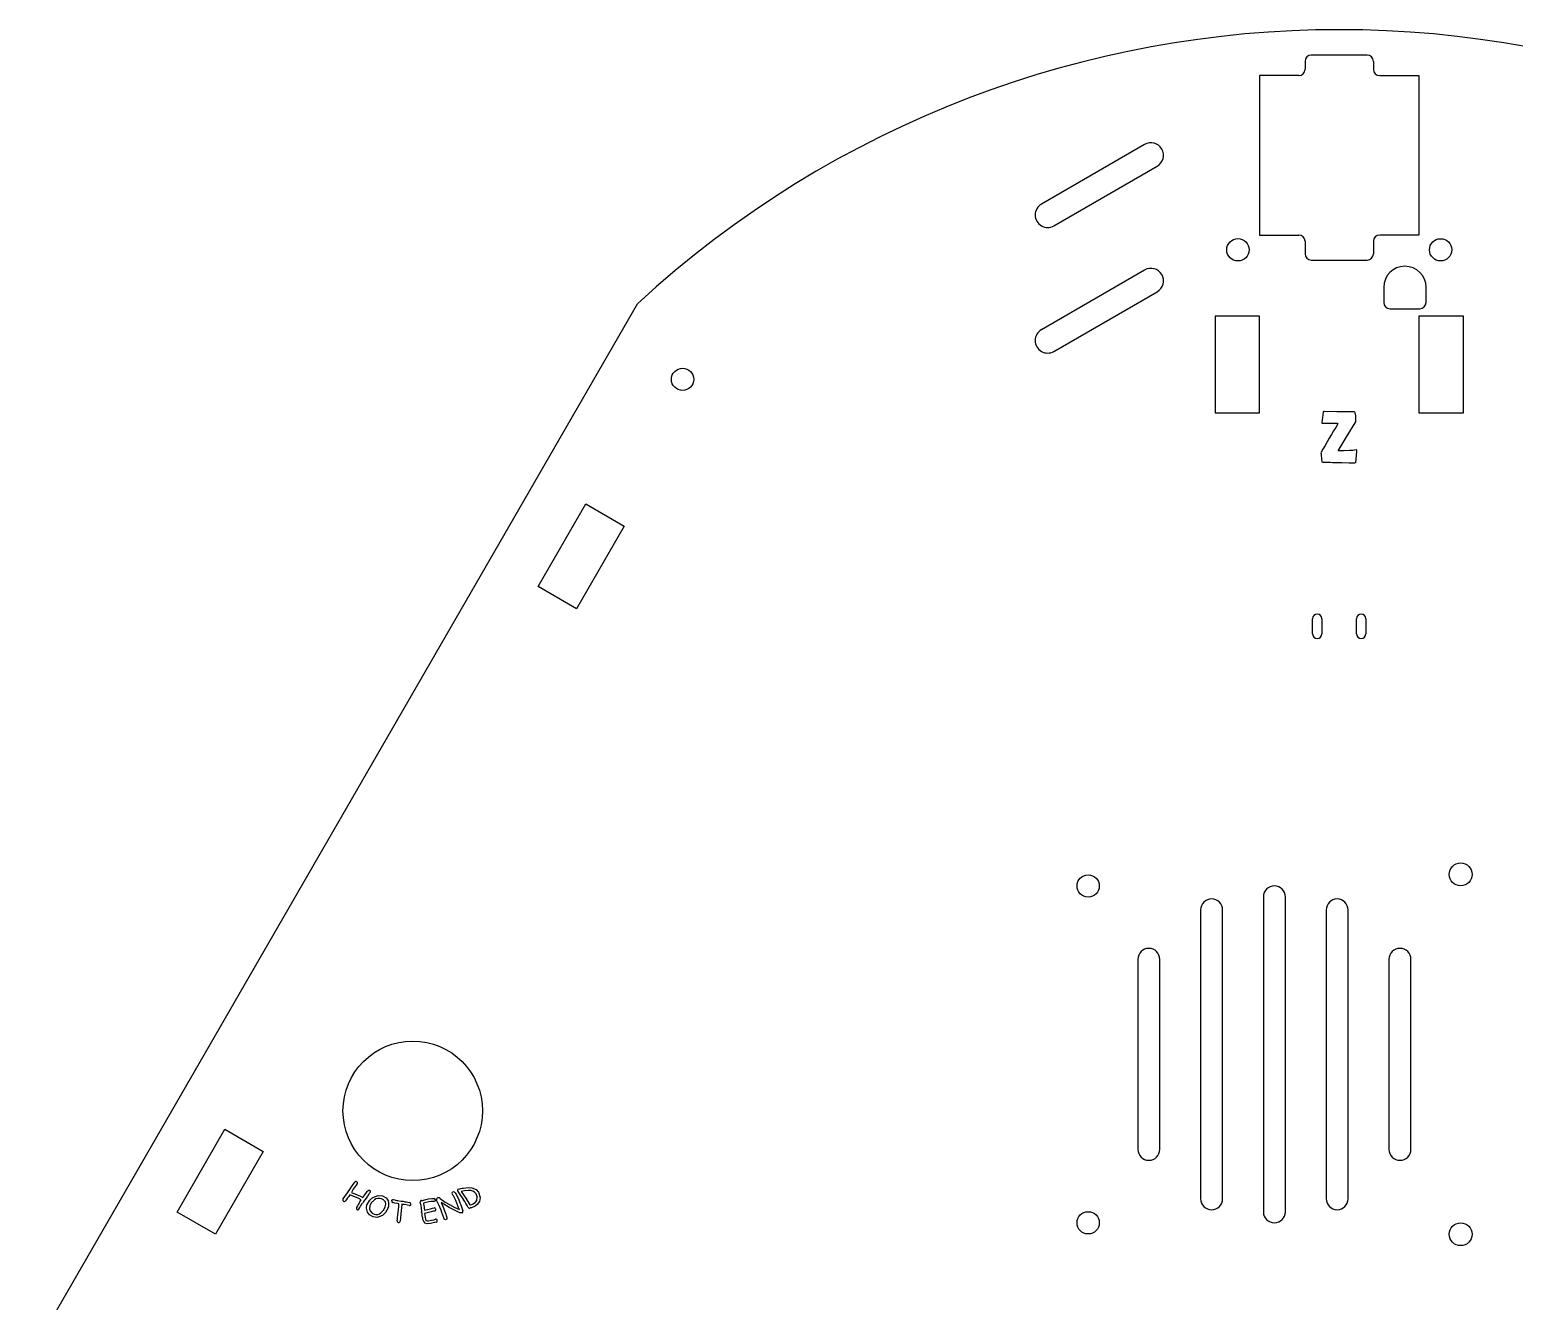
# Model space of a CAD drawing. Extents: x -213 to 213, y -185 to 220.
# Drawn here: x -208.6 to 27.9, y 17.5 to 220 of the extents above; entities that cross this region are included whole.
import ezdxf

# ---------------------------------------------------------------- set-up
doc = ezdxf.new("R2010")
doc.units = 0
doc.layers.get('0').update_dxf_attribs({"linetype": 'CONTINUOUS'})

msp = doc.modelspace()

# ---------------------------------------------------------------- linework, layer by layer
at = {"color": 7, "linetype": 'CONTINUOUS'}
for p, q in [((4.45, 215.95), (-4.45, 215.95)), ((-5.45, 214.95), (-5.45, 213.7)), ((5.45, 214.95), (5.45, 213.7)), ((-6.45, 212.7), (-12.7, 212.7)), ((-12.7, 212.7), (-12.7, 187.3)), ((6.45, 212.7), (12.7, 212.7)), ((12.7, 212.7), (12.7, 187.3)), ((-31, 201.73), (-47.45, 192.23)), ((-45.45, 188.77), (-29, 198.27)), ((-12.7, 187.3), (-6.45, 187.3)), ((12.7, 187.3), (6.45, 187.3)), ((-5.45, 186.3), (-5.45, 184.3)), ((5.45, 186.3), (5.45, 184.3)), ((-4.45, 183.3), (4.45, 183.3)), ((-31, 181.73), (-47.45, 172.23)), ((-45.45, 168.77), (-29, 178.27)), ((7.08, 178.95), (7.08, 176.57)), ((13.83, 176.57), (13.83, 178.95)), ((-208.62, 8.66), (-111.81, 176.34)), ((8.08, 175.57), (12.83, 175.57)), ((-12.7, 174.4), (-19.78, 174.4)), ((-19.78, 174.4), (-19.78, 159)), ((-12.7, 159), (-12.7, 174.4)), ((19.78, 174.4), (12.7, 174.4)), ((12.7, 174.4), (12.7, 159)), ((19.78, 159), (19.78, 174.4)), ((-19.78, 159), (-12.7, 159)), ((12.7, 159), (19.78, 159)), ((-2.67, 157.32), (-0.34, 157.32)), ((-127.64, 131.31), (-120.04, 144.48)), ((-120.04, 144.48), (-113.91, 140.94)), ((-113.91, 140.94), (-121.51, 127.77)), ((-121.51, 127.77), (-127.64, 131.31)), ((-4.25, 123.8), (-4.25, 126.2)), ((-2.75, 126.2), (-2.75, 123.8)), ((2.75, 123.8), (2.75, 126.2)), ((4.25, 126.2), (4.25, 123.8)), ((-12.08, 81.9), (-12.08, 31.75)), ((-8.58, 31.75), (-8.58, 81.9)), ((-22.08, 79.82), (-22.08, 33.83)), ((-18.58, 33.83), (-18.58, 79.82)), ((-2.08, 79.82), (-2.08, 33.83)), ((1.42, 33.83), (1.42, 79.82)), ((-32.08, 71.95), (-32.08, 41.7)), ((-28.58, 41.7), (-28.58, 71.95)), ((7.92, 71.95), (7.92, 41.7)), ((11.42, 41.7), (11.42, 71.95)), ((-185.14, 31.72), (-177.54, 44.89)), ((-177.54, 44.89), (-171.41, 41.35)), ((-171.41, 41.35), (-179.01, 28.18)), ((-156.71, 34.08), (-157.62, 34.45)), ((-157.09, 35.35), (-157.36, 34.85)), ((-157.36, 34.85), (-156.43, 34.47)), ((-143.05, 33.22), (-142.87, 32.73)), ((-139.88, 35), (-139.52, 34.45)), ((-139.52, 34.45), (-139.16, 33.91)), ((-139.16, 33.91), (-138.53, 32.84)), ((-179.01, 28.18), (-185.14, 31.72)), ((-149.8, 33.03), (-150.01, 33.05)), ((-149.16, 32.94), (-149.32, 32.96)), ((-144.66, 31.75), (-145.71, 31.49)), ((-145.7, 31.99), (-144.75, 32.23)), ((-144.11, 31.88), (-144.66, 31.75)), ((-142.87, 32.73), (-142.67, 32.24)), ((-140.29, 32.41), (-140.4, 32.69)), ((-138.43, 32.39), (-138.45, 32.38))]:
    msp.add_line(p, q, dxfattribs=at)
at = {"color": 7, "linetype": 'CONTINUOUS', "flags": 128}
for points in [[(-2.4, 159.18), (-2.45, 159.18), (-2.49, 159.17), (-2.52, 159.15), (-2.54, 159.12), (-2.55, 159.08)], [(2.37, 159.14), (1.24, 159.14), (-0.39, 159.16), (-2.4, 159.18)], [(2.66, 157.69), (2.63, 158.51), (2.55, 158.97)], [(-0.34, 157.32), (-0.28, 157.31), (-0.24, 157.3), (-0.22, 157.29), (-0.21, 157.27), (-0.21, 157.26), (-0.2, 157.24)], [(1.09, 155.05), (2.1, 156.68), (2.56, 157.39)], [(2.56, 157.39), (2.64, 157.58), (2.66, 157.69)], [(-0.18, 152.93), (0.28, 153.74), (1.09, 155.05)], [(-2.88, 152.3), (-2.83, 151.64), (-2.79, 151.26)], [(1.63, 152.97), (0.79, 152.96), (-0.1, 152.95)], [(2.19, 153.01), (1.8, 152.98), (1.63, 152.97)], [(2.69, 153.08), (2.44, 153.05), (2.19, 153.01)], [(2.66, 151.14), (2.76, 152.14), (2.79, 152.96)], [(2.79, 152.96), (2.78, 153), (2.77, 153.03), (2.76, 153.05), (2.73, 153.07), (2.69, 153.08)], [(-2.79, 151.26), (-2.78, 151.22), (-2.75, 151.19), (-2.7, 151.16), (-2.64, 151.14), (-2.55, 151.14)], [(0.4, 151.07), (1.6, 151.04), (2.48, 151.01)], [(-157.87, 34.93), (-157.63, 35.29), (-157.45, 35.57)], [(-157.45, 35.57), (-157.24, 35.88), (-157.11, 36.08), (-156.98, 36.28), (-156.85, 36.49)], [(-139.95, 35.46), (-139.7, 35.49), (-139.51, 35.52)], [(-139.51, 35.52), (-138.78, 35.62), (-138.2, 35.56)], [(-138.2, 35.56), (-137.52, 35.28), (-137.11, 34.87)], [(-155.83, 33.65), (-156.31, 33.91), (-156.71, 34.08)], [(-156.43, 34.47), (-155.91, 34.24), (-155.53, 34.02)], [(-156.02, 33.36), (-155.91, 33.52), (-155.83, 33.65)], [(-155.53, 34.02), (-155.23, 34.47), (-154.99, 34.83)], [(-154.99, 34.83), (-154.87, 34.98), (-154.75, 35.09)], [(-154.89, 32.86), (-154.45, 33.61), (-153.93, 34.05)], [(-154.6, 34.56), (-154.73, 34.37), (-154.83, 34.22)], [(-154.75, 35.09), (-154.58, 35.18), (-154.5, 35.19), (-154.43, 35.17)], [(-154.42, 34.78), (-154.53, 34.66), (-154.6, 34.56)], [(-153.7, 33.64), (-154.2, 33.17), (-154.45, 32.69)], [(-154.35, 34.85), (-154.39, 34.81), (-154.42, 34.78)], [(-153.93, 34.05), (-153.12, 34.36), (-152.44, 34.27)], [(-151.93, 33.35), (-152.26, 33.68), (-152.6, 33.83)], [(-152.44, 34.27), (-151.84, 33.95), (-151.5, 33.55)], [(-151.97, 32.53), (-151.86, 32.99), (-151.93, 33.35)], [(-150.94, 33.49), (-150.91, 33.59), (-150.86, 33.65)], [(-150.86, 33.65), (-150.76, 33.7), (-150.67, 33.7)], [(-150.01, 33.05), (-150.45, 33.14), (-150.79, 33.24)], [(-150.67, 33.7), (-150.47, 33.65), (-150.32, 33.61)], [(-150.32, 33.61), (-150.11, 33.56), (-149.95, 33.53)], [(-149.95, 33.53), (-149.49, 33.47), (-149.12, 33.42)], [(-146.27, 32.77), (-146.34, 33.05), (-146.4, 33.26)], [(-146.21, 33.57), (-146.11, 33.56), (-146.04, 33.53)], [(-146.04, 33.53), (-145.51, 33.73), (-145.09, 33.84)], [(-145.01, 33.36), (-145.5, 33.25), (-145.88, 33.13)], [(-145.88, 33.13), (-145.86, 32.99), (-145.84, 32.88)], [(-145.09, 33.84), (-144.58, 33.89), (-144.18, 33.85)], [(-144.25, 33.4), (-144.68, 33.39), (-145.01, 33.36)], [(-144.18, 33.4), (-144.22, 33.4), (-144.25, 33.4)], [(-144.03, 33.5), (-144.1, 33.43), (-144.18, 33.4)], [(-143.99, 33.67), (-144, 33.57), (-144.03, 33.5)], [(-143.43, 32.85), (-143.64, 33.29), (-143.8, 33.63)], [(-143.24, 33.87), (-142.42, 33.31), (-141.75, 32.91)], [(-140.12, 31.61), (-141.8, 32.45), (-143.05, 33.22)], [(-141.2, 34.39), (-141.28, 34.5), (-141.33, 34.6)], [(-141.06, 34.18), (-141.13, 34.3), (-141.2, 34.39)], [(-141.19, 34.94), (-141.09, 34.96), (-140.99, 34.92), (-140.84, 34.79), (-140.61, 34.44), (-140.27, 33.68)], [(-140.4, 32.69), (-140.75, 33.53), (-141.06, 34.18)], [(-140.34, 35.38), (-140.12, 35.43), (-139.95, 35.46)], [(-140.27, 33.68), (-140.08, 33.19), (-139.96, 32.88), (-139.83, 32.56), (-139.71, 32.25)], [(-138.69, 35.15), (-139.36, 35.08), (-139.88, 35)], [(-137.96, 33.01), (-137.61, 33.28), (-137.41, 33.56)], [(-136.96, 33.39), (-137.31, 32.92), (-137.68, 32.63)], [(-137.41, 33.56), (-137.33, 34.16), (-137.5, 34.61)], [(-137.11, 34.87), (-136.85, 34.05), (-136.96, 33.39)], [(-154.81, 31.69), (-154.98, 32.34), (-154.89, 32.86)], [(-153.91, 30.93), (-154.48, 31.27), (-154.81, 31.69)], [(-154.45, 32.69), (-154.51, 32.24), (-154.39, 31.89)], [(-154.39, 31.89), (-154.08, 31.54), (-153.75, 31.37)], [(-152.44, 31.17), (-153.24, 30.84), (-153.91, 30.93)], [(-152.67, 31.58), (-152.21, 32.06), (-151.97, 32.53)], [(-151.53, 32.37), (-151.95, 31.62), (-152.44, 31.17)], [(-150.04, 30.51), (-150.01, 30.89), (-149.98, 31.19)], [(-149.98, 31.19), (-149.92, 31.7), (-149.89, 32.11)], [(-149.89, 32.11), (-149.84, 32.62), (-149.8, 33.03)], [(-149.54, 30.92), (-149.57, 30.64), (-149.59, 30.43)], [(-149.43, 31.94), (-149.48, 31.37), (-149.54, 30.92)], [(-149.32, 32.96), (-149.38, 32.39), (-149.43, 31.94)], [(-148.66, 32.84), (-148.94, 32.9), (-149.16, 32.94)], [(-148.15, 32.74), (-148.44, 32.8), (-148.66, 32.84)], [(-146.16, 31.79), (-146.22, 32.34), (-146.27, 32.77)], [(-146.18, 31.65), (-146.18, 31.73), (-146.16, 31.79)], [(-146.12, 31.54), (-146.16, 31.59), (-146.18, 31.65)], [(-146.05, 30.84), (-146.1, 31.23), (-146.12, 31.54)], [(-145.84, 32.88), (-145.76, 32.38), (-145.7, 31.99)], [(-145.71, 31.49), (-145.66, 31.17), (-145.62, 30.92)], [(-145.62, 30.92), (-145.55, 30.59), (-145.45, 30.34)], [(-144.75, 32.23), (-144.45, 32.31), (-144.21, 32.36)], [(-143.09, 32), (-143.28, 32.47), (-143.43, 32.85)], [(-142.79, 31.19), (-142.96, 31.64), (-143.09, 32)], [(-142.61, 30.64), (-142.71, 30.95), (-142.79, 31.19)], [(-142.67, 32.24), (-142.53, 31.88), (-142.44, 31.64), (-142.35, 31.4), (-142.26, 31.17)], [(-142.26, 31.17), (-142.16, 30.82), (-142.16, 30.64), (-142.19, 30.56), (-142.27, 30.5)], [(-141.75, 32.91), (-140.88, 32.45), (-140.17, 32.14)], [(-140.17, 32.14), (-140.23, 32.29), (-140.29, 32.41)], [(-139.77, 31.57), (-139.97, 31.57), (-140.12, 31.61)], [(-139.71, 32.25), (-139.65, 32.04), (-139.61, 31.88)], [(-138.53, 32.84), (-138.49, 32.84), (-138.47, 32.84)], [(-138.47, 32.84), (-138.17, 32.9), (-137.96, 33.01)], [(-138.02, 32.47), (-138.25, 32.41), (-138.43, 32.39)], [(-137.68, 32.63), (-137.87, 32.53), (-138.02, 32.47)], [(-150.1, 30.31), (-150.07, 30.42), (-150.04, 30.51)], [(-149.59, 30.43), (-149.62, 30.28), (-149.68, 30.17)], [(-144.76, 29.9), (-145.28, 29.85), (-145.69, 29.94)], [(-145.08, 30.34), (-144.6, 30.41), (-144.23, 30.48)], [(-143.84, 30.09), (-144.35, 29.97), (-144.76, 29.9)], [(-144.23, 30.48), (-144.08, 30.52), (-143.97, 30.56)], [(-142.49, 30.5), (-142.57, 30.57), (-142.61, 30.64)], [(-142.27, 30.5), (-142.39, 30.48), (-142.49, 30.5)]]:
    msp.add_lwpolyline(points, dxfattribs=at)
at = {"color": 7, "linetype": 'CONTINUOUS'}
for centre, radius in [((-16.14, 184.95), 1.78), ((16.14, 184.95), 1.77), ((-104.61, 164.32), 1.78), ((-40, 83.65), 1.77), ((19.34, 85.48), 1.82), ((-147.6, 47.83), 11.11), ((-40, 30), 1.77), ((19.34, 28.18), 1.82)]:
    msp.add_circle(centre, radius, dxfattribs=at)
for centre, radius, start, end in [((0, 55), 165, 47.3414, 132.6586), ((-4.45, 214.95), 1, 90, 180), ((4.45, 214.95), 1, 360, 90), ((-6.45, 213.7), 1, 270, 360), ((6.45, 213.7), 1, 180, 270), ((-30, 200), 2, 300, 120), ((-46.45, 190.5), 2, 120, 300), ((-6.45, 186.3), 1, 0, 90), ((6.45, 186.3), 1, 90, 180), ((-4.45, 184.3), 1, 180, 270), ((4.45, 184.3), 1, 270, 360), ((10.46, 178.95), 3.38, 0, 180), ((-30, 180), 2, 300, 120), ((8.08, 176.57), 1, 180, 270), ((12.83, 176.57), 1, 270, 0), ((-46.45, 170.5), 2, 120, 300), ((179.14, 131.31), 183.79, 171.3101, 171.8255), ((2.35, 158.93), 0.21, 10.6046, 84.1902), ((84.96, 104.13), 100.37, 148.0518, 151.1047), ((-2.68, 157.43), 0.113, 172.8577, 274.8429), ((6.77, 153.34), 9.71, 184.2013, 186.1498), ((-0.11, 152.85), 0.104, 81.9036, 133.4063), ((2.4, 317.26), 166.2, 268.2942, 269.311), ((2.49, 151.21), 0.191, 269.4638, 338.8833), ((-3.5, 126.2), 0.75, 0, 180), ((3.5, 126.2), 0.75, 0, 180), ((-3.5, 123.8), 0.75, 180, 0), ((3.5, 123.8), 0.75, 180, 0), ((-10.33, 81.9), 1.75, 0, 180), ((-20.33, 79.82), 1.75, 0, 180), ((-0.33, 79.82), 1.75, 0, 180), ((-30.33, 71.95), 1.75, 0, 180), ((9.67, 71.95), 1.75, 0, 180), ((-30.33, 41.7), 1.75, 180, 0), ((9.67, 41.7), 1.75, 180, 0), ((-142.47, 25.38), 17.7, 142.1804, 145.6959), ((-156.66, 36.36), 0.227, 54.4898, 146.4845), ((-156.64, 36.35), 0.224, 327.192, 59.649), ((-158.52, 33.62), 0.226, 146.8788, 239.0384), ((-196.35, 61.35), 46.67, 323.7387, 325.5293), ((-158.51, 33.61), 0.228, 234.6939, 326.707), ((-139.52, 20.65), 22.76, 142.686, 145.689), ((-132.64, 18.99), 27.44, 148.4204, 150.6298), ((-121.09, 9.32), 41.93, 143.5764, 145.4543), ((-154.55, 34.97), 0.229, 327.9886, 58.685), ((-152.98, 32.75), 1.15, 70.7073, 129.1262), ((-152.83, 32.99), 1.44, 334.2086, 22.8251), ((-150.72, 33.45), 0.225, 169.6838, 252.4247), ((-145.3, 50.61), 17.61, 257.4489, 260.8673), ((-148.13, 32.99), 0.233, 349.3465, 81.6477), ((-146.18, 33.34), 0.23, 97.8962, 200.1763), ((-144.21, 33.64), 0.219, 7.9773, 82.0227), ((-143.51, 33.72), 0.303, 111.523, 196.968), ((-143.59, 33.49), 0.514, 46.7431, 93.1418), ((-141.12, 34.72), 0.236, 107.4777, 209.7897), ((-140.12, 35.13), 0.339, 131.2935, 206.6427), ((-99.23, 62.83), 49.72, 214.0661, 215.8977), ((-215.4, -12.77), 88.98, 30.5459, 31.4662), ((-138.56, 33.86), 1.3, 35.5258, 95.8051), ((-20.33, 33.83), 1.75, 180, 0), ((-0.33, 33.83), 1.75, 180, 0), ((-156.36, 32.33), 0.226, 147.1817, 239.0786), ((-156.35, 32.31), 0.225, 233.9827, 326.1732), ((-191.76, 53.73), 41.6, 328.8241, 330.2787), ((-153.39, 32.39), 1.08, 250.4636, 311.3129), ((-148.12, 32.97), 0.228, 262.1269, 355.1187), ((-144.64, 30.89), 1.42, 182.1161, 222.2056), ((-144.16, 32.13), 0.235, 6.5477, 101.2976), ((-144.15, 32.11), 0.226, 280.0445, 13.0382), ((-139.85, 31.81), 0.247, 288.7517, 18.6208), ((-138.58, 32.57), 0.228, 211.5457, 303.6814), ((-10.33, 31.75), 1.75, 180, 0), ((-149.87, 30.28), 0.232, 172.5199, 263.3549), ((-149.87, 30.26), 0.213, 263.4771, 334.9986), ((-145.26, 30.95), 0.637, 252.2387, 285.848), ((-143.91, 30.35), 0.223, 2.4636, 105.283), ((-143.91, 30.3), 0.224, 286.6836, 13.4801)]:
    msp.add_arc(centre, radius, start, end, dxfattribs=at)

doc.saveas('drawing.dxf')
